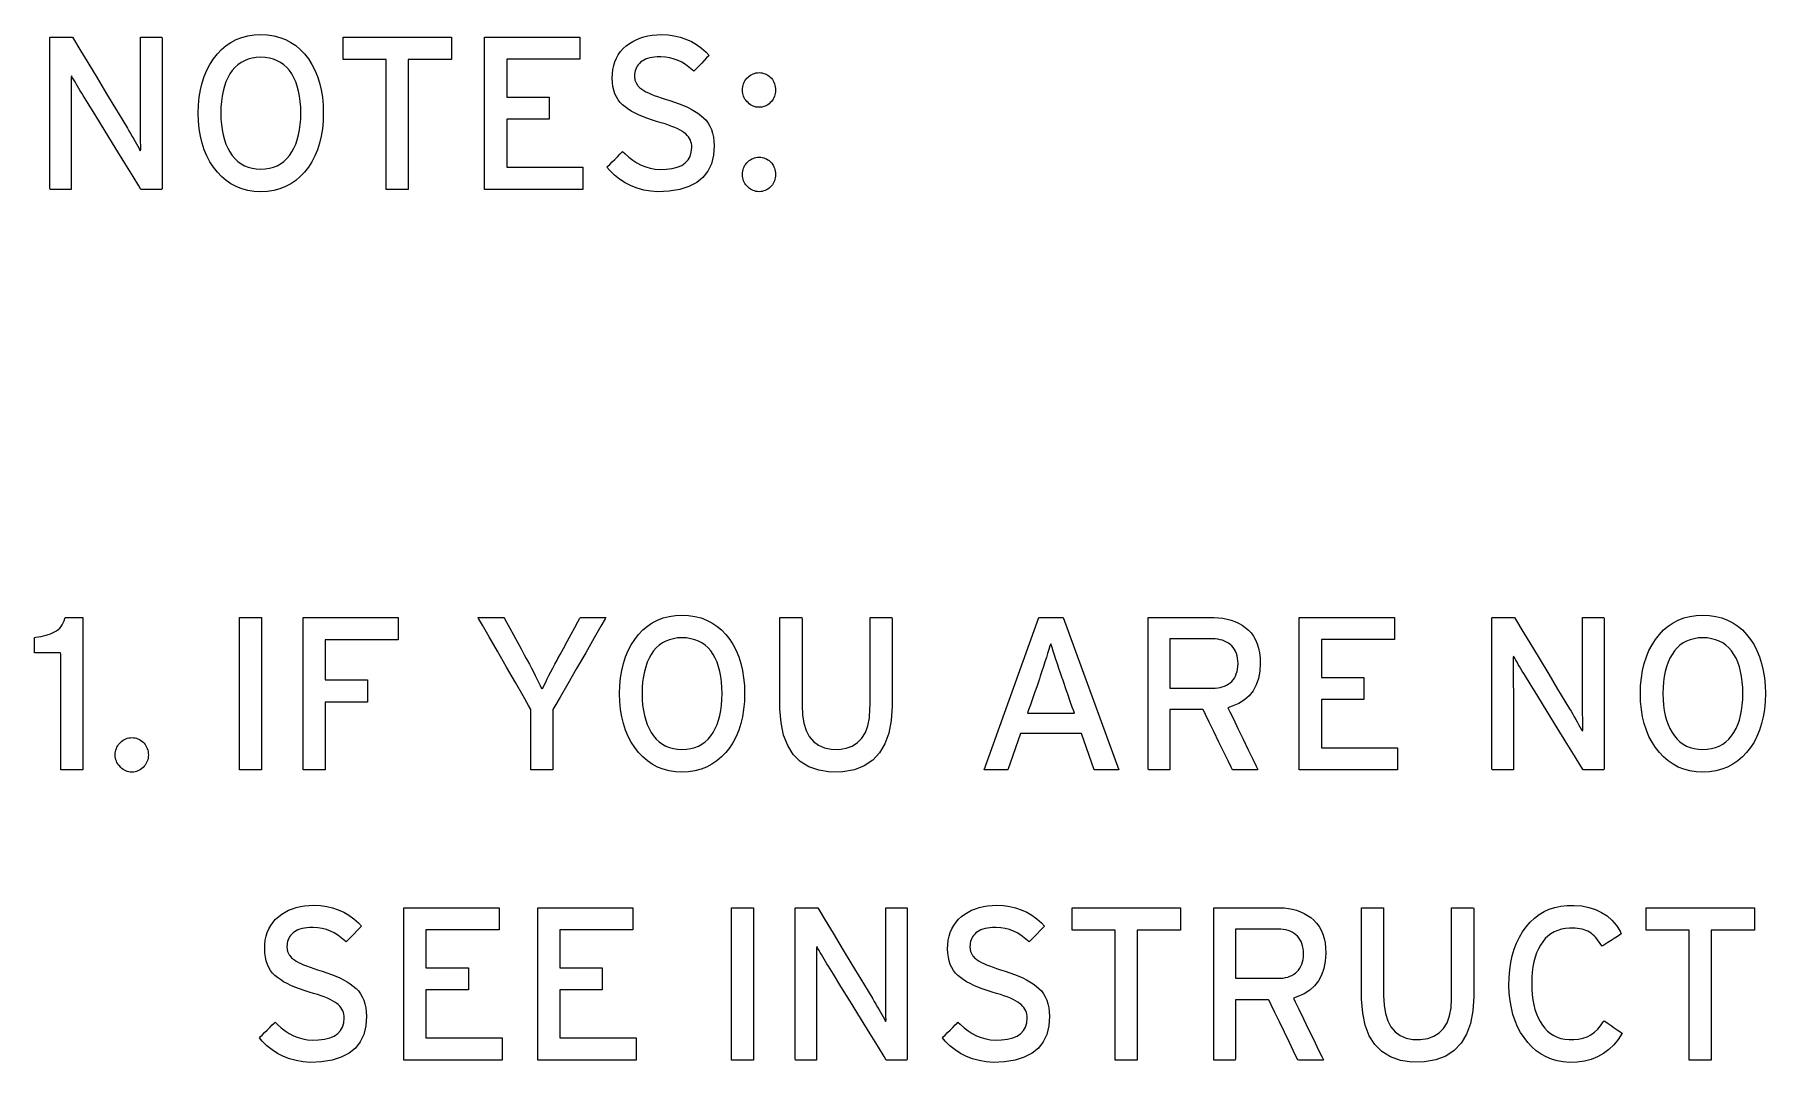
# Model space of a CAD drawing. Extents: x 1 to 47.7, y 0.2 to 33.5.
# Drawn here: x 1.007 to 3.987, y 24.699 to 26.469 of the extents above; entities that cross this region are included whole.
import ezdxf

# ---------------------------------------------------------------- set-up
doc = ezdxf.new("R2010")
doc.units = 0
doc.header["$MEASUREMENT"] = 0
doc.layers.add('6_0____DWG', color=7, linetype='CONTINUOUS')

msp = doc.modelspace()

# ---------------------------------------------------------------- linework, layer by layer
at = {"layer": '6_0____DWG'}
for points in [[(1.5041, 26.334), (1.5036, 26.3201), (1.5024, 26.3068), (1.5003, 26.2942), (1.4975, 26.2822), (1.494, 26.2709), (1.4896, 26.2603), (1.4845, 26.2504), (1.4786, 26.2412), (1.4719, 26.2325), (1.4645, 26.2248), (1.4565, 26.218), (1.4479, 26.2122), (1.4388, 26.2075), (1.429, 26.2037), (1.4187, 26.201), (1.4078, 26.1993), (1.3962, 26.1985), (1.3848, 26.1993), (1.374, 26.201), (1.3638, 26.2037), (1.3541, 26.2075), (1.3451, 26.2122), (1.3367, 26.218), (1.3288, 26.2248), (1.3216, 26.2325), (1.3149, 26.2412), (1.3088, 26.2504), (1.3036, 26.2603), (1.2991, 26.2709), (1.2955, 26.2822), (1.2926, 26.2942), (1.2905, 26.3068), (1.2893, 26.3201), (1.2888, 26.334), (1.2893, 26.348), (1.2905, 26.3613), (1.2926, 26.374), (1.2955, 26.386), (1.2991, 26.3973), (1.3036, 26.408), (1.3088, 26.418), (1.3149, 26.4274), (1.3216, 26.436), (1.3288, 26.4437), (1.3367, 26.4503), (1.3451, 26.456), (1.3541, 26.4607), (1.3638, 26.4643), (1.374, 26.467), (1.3848, 26.4687), (1.3962, 26.4693), (1.4078, 26.4687), (1.4187, 26.467), (1.429, 26.4643), (1.4388, 26.4607), (1.4479, 26.456), (1.4565, 26.4503), (1.4645, 26.4437), (1.4719, 26.436), (1.4786, 26.4274), (1.4845, 26.418), (1.4896, 26.408), (1.494, 26.3973), (1.4975, 26.386), (1.5003, 26.374), (1.5024, 26.3613), (1.5036, 26.348)], [(2.177, 26.2781), (2.1759, 26.2615), (2.1724, 26.2469), (2.1664, 26.2342), (2.1579, 26.2234), (2.147, 26.2146), (2.1336, 26.2077), (2.1178, 26.2027), (2.0995, 26.1996), (2.0804, 26.1986), (2.0679, 26.1996), (2.056, 26.2016), (2.0447, 26.2047), (2.034, 26.2088), (2.0239, 26.2139), (2.0144, 26.22), (2.0055, 26.2272), (1.9972, 26.2353), (1.9925, 26.2411), (1.9942, 26.2427), (1.9973, 26.2458), (2.0014, 26.2499), (2.0059, 26.2544), (2.0105, 26.259), (2.0146, 26.2631), (2.0178, 26.2662), (2.0195, 26.268), (2.0234, 26.2643), (2.03, 26.2581), (2.0369, 26.2528), (2.0441, 26.2482), (2.0515, 26.2444), (2.0592, 26.2414), (2.0672, 26.2391), (2.0754, 26.2377), (2.0838, 26.237), (2.0946, 26.2373), (2.1048, 26.2385), (2.1137, 26.2407), (2.1213, 26.244), (2.1274, 26.2482), (2.1323, 26.2534), (2.1357, 26.2595), (2.1378, 26.2667), (2.1386, 26.2749), (2.1384, 26.2785), (2.138, 26.2817), (2.1372, 26.2847), (2.1361, 26.2877), (2.1346, 26.2905), (2.1329, 26.2931), (2.1308, 26.2957), (2.1284, 26.2981), (2.1257, 26.3003), (2.1224, 26.3026), (2.1186, 26.3048), (2.1144, 26.307), (2.1096, 26.3091), (2.1044, 26.3113), (2.0987, 26.3134), (2.0925, 26.3155), (2.0858, 26.3175), (2.0781, 26.3197), (2.0695, 26.3224), (2.0614, 26.3252), (2.0538, 26.3281), (2.0467, 26.3312), (2.0402, 26.3344), (2.0341, 26.3377), (2.0286, 26.3412), (2.0237, 26.3448), (2.0192, 26.3485), (2.0152, 26.3526), (2.0117, 26.3571), (2.0088, 26.3621), (2.0063, 26.3675), (2.0044, 26.3735), (2.0029, 26.3799), (2.002, 26.3867), (2.0016, 26.394), (2.0018, 26.4017), (2.0026, 26.4091), (2.0041, 26.416), (2.0062, 26.4226), (2.0088, 26.4288), (2.0121, 26.4347), (2.0161, 26.4401), (2.0206, 26.4452), (2.0257, 26.4499), (2.0312, 26.4539), (2.0369, 26.4575), (2.043, 26.4606), (2.0494, 26.4633), (2.0561, 26.4654), (2.0631, 26.4671), (2.0705, 26.4683), (2.0782, 26.4691), (2.0866, 26.4693), (2.0977, 26.4687), (2.1085, 26.4672), (2.1187, 26.4648), (2.1285, 26.4615), (2.1379, 26.4573), (2.1468, 26.4521), (2.1552, 26.4461), (2.1632, 26.4392), (2.1686, 26.4336), (2.1671, 26.4321), (2.1642, 26.4291), (2.1602, 26.425), (2.1557, 26.4203), (2.1512, 26.4156), (2.1471, 26.4113), (2.1438, 26.408), (2.142, 26.4061), (2.1392, 26.4084), (2.1336, 26.4135), (2.1278, 26.4179), (2.1215, 26.4217), (2.115, 26.4248), (2.108, 26.4273), (2.1008, 26.4292), (2.0931, 26.4303), (2.0852, 26.4309), (2.0791, 26.4308), (2.0745, 26.4305), (2.0701, 26.4299), (2.0661, 26.4291), (2.0623, 26.4281), (2.0589, 26.4269), (2.0558, 26.4254), (2.053, 26.4237), (2.0505, 26.4218), (2.0483, 26.4197), (2.0463, 26.4174), (2.0446, 26.415), (2.0432, 26.4125), (2.0421, 26.4098), (2.0412, 26.4071), (2.0405, 26.4042), (2.0401, 26.4012), (2.04, 26.3982), (2.0401, 26.3967), (2.0402, 26.3952), (2.0403, 26.3938), (2.0405, 26.3924), (2.0408, 26.3911), (2.0412, 26.3898), (2.0416, 26.3886), (2.0421, 26.3874), (2.0426, 26.3862), (2.0433, 26.385), (2.044, 26.3837), (2.0449, 26.3825), (2.0458, 26.3813), (2.0469, 26.3802), (2.0481, 26.379), (2.0493, 26.3778), (2.0507, 26.3767), (2.0528, 26.3752), (2.056, 26.3731), (2.0597, 26.371), (2.064, 26.3689), (2.0687, 26.3668), (2.074, 26.3647), (2.0797, 26.3625), (2.086, 26.3604), (2.0928, 26.3582), (2.1008, 26.3558), (2.109, 26.3531), (2.1168, 26.3503), (2.1241, 26.3473), (2.131, 26.3442), (2.1374, 26.3409), (2.1435, 26.3375), (2.1491, 26.3339), (2.1542, 26.3302), (2.1589, 26.3262), (2.1631, 26.3218), (2.1667, 26.3169), (2.1698, 26.3116), (2.1723, 26.3058), (2.1743, 26.2995), (2.1757, 26.2928), (2.1766, 26.2857)], [(1.1901, 26.2027), (1.1864, 26.2087), (1.1765, 26.2248), (1.1623, 26.2478), (1.1456, 26.2749), (1.1283, 26.3031), (1.1121, 26.3294), (1.099, 26.3507), (1.0907, 26.3642), (1.088, 26.3685), (1.0856, 26.3726), (1.0832, 26.3766), (1.0809, 26.3805), (1.0786, 26.3843), (1.0765, 26.3879), (1.0744, 26.3915), (1.0724, 26.3949), (1.0705, 26.3982), (1.0697, 26.396), (1.0698, 26.3897), (1.0698, 26.3832), (1.0698, 26.3765), (1.0698, 26.3696), (1.0699, 26.3625), (1.07, 26.3551), (1.07, 26.3476), (1.0701, 26.3399), (1.0701, 26.3351), (1.0701, 26.3229), (1.0701, 26.3045), (1.0701, 26.2824), (1.0701, 26.2591), (1.0701, 26.237), (1.0701, 26.2186), (1.0701, 26.2064), (1.0701, 26.2027), (1.0684, 26.2027), (1.0645, 26.2027), (1.0592, 26.2027), (1.053, 26.2027), (1.0467, 26.2027), (1.0409, 26.2027), (1.0363, 26.2027), (1.0336, 26.2027), (1.0332, 26.2046), (1.0332, 26.2216), (1.0332, 26.2525), (1.0332, 26.2926), (1.0332, 26.3372), (1.0332, 26.3814), (1.0332, 26.4204), (1.0332, 26.4497), (1.0332, 26.4643), (1.0339, 26.4651), (1.0371, 26.4651), (1.0421, 26.4651), (1.0483, 26.4651), (1.055, 26.4651), (1.0614, 26.4651), (1.0668, 26.4651), (1.0706, 26.4651), (1.072, 26.4651), (1.0755, 26.4593), (1.0849, 26.4437), (1.0985, 26.4213), (1.1144, 26.3949), (1.1309, 26.3675), (1.1463, 26.3419), (1.1589, 26.3211), (1.1668, 26.308), (1.1694, 26.3036), (1.1723, 26.2987), (1.175, 26.294), (1.1776, 26.2894), (1.1801, 26.2851), (1.1825, 26.2809), (1.1847, 26.2769), (1.1869, 26.273), (1.1889, 26.2693), (1.1897, 26.2714), (1.1896, 26.2779), (1.1895, 26.2846), (1.1895, 26.2915), (1.1894, 26.2985), (1.1894, 26.3058), (1.1894, 26.3132), (1.1894, 26.3208), (1.1894, 26.3286), (1.1894, 26.3334), (1.1894, 26.3455), (1.1894, 26.3638), (1.1894, 26.3858), (1.1894, 26.409), (1.1894, 26.431), (1.1894, 26.4493), (1.1894, 26.4615), (1.1894, 26.4651), (1.1911, 26.4651), (1.195, 26.4651), (1.2003, 26.4651), (1.2065, 26.4651), (1.2128, 26.4651), (1.2185, 26.4651), (1.2231, 26.4651), (1.2258, 26.4651), (1.2263, 26.4633), (1.2263, 26.4463), (1.2263, 26.4154), (1.2263, 26.3752), (1.2263, 26.3307), (1.2263, 26.2865), (1.2263, 26.2474), (1.2263, 26.2182), (1.2263, 26.2036), (1.2256, 26.2027), (1.2226, 26.2027), (1.2179, 26.2027), (1.2122, 26.2027), (1.206, 26.2027), (1.2, 26.2027), (1.1949, 26.2027), (1.1914, 26.2027)], [(1.4653, 26.334), (1.4651, 26.3443), (1.4643, 26.3541), (1.4631, 26.3634), (1.4614, 26.3721), (1.4593, 26.3803), (1.4566, 26.3879), (1.4535, 26.395), (1.4499, 26.4016), (1.4458, 26.4075), (1.4412, 26.4128), (1.4361, 26.4173), (1.4306, 26.4212), (1.4247, 26.4243), (1.4182, 26.4268), (1.4114, 26.4286), (1.404, 26.4298), (1.3962, 26.4302), (1.3886, 26.4298), (1.3814, 26.4286), (1.3747, 26.4268), (1.3683, 26.4243), (1.3625, 26.4212), (1.357, 26.4173), (1.352, 26.4128), (1.3474, 26.4075), (1.3433, 26.4016), (1.3396, 26.395), (1.3364, 26.3879), (1.3337, 26.3803), (1.3315, 26.3721), (1.3298, 26.3634), (1.3285, 26.3541), (1.3278, 26.3443), (1.3276, 26.334), (1.3278, 26.3238), (1.3285, 26.3142), (1.3298, 26.305), (1.3315, 26.2964), (1.3337, 26.2883), (1.3364, 26.2808), (1.3396, 26.2737), (1.3433, 26.2672), (1.3474, 26.2611), (1.352, 26.2556), (1.357, 26.2509), (1.3625, 26.2468), (1.3683, 26.2435), (1.3747, 26.241), (1.3814, 26.2392), (1.3886, 26.2381), (1.3962, 26.2377), (1.404, 26.2381), (1.4114, 26.2392), (1.4182, 26.241), (1.4247, 26.2435), (1.4306, 26.2468), (1.4361, 26.2509), (1.4412, 26.2556), (1.4458, 26.2611), (1.4499, 26.2672), (1.4535, 26.2737), (1.4566, 26.2808), (1.4593, 26.2883), (1.4614, 26.2964), (1.4631, 26.305), (1.4643, 26.3142), (1.4651, 26.3238)], [(2.283, 26.3738), (2.2828, 26.3709), (2.2824, 26.3681), (2.2818, 26.3655), (2.281, 26.363), (2.28, 26.3606), (2.2787, 26.3583), (2.2773, 26.3561), (2.2756, 26.3541), (2.2738, 26.3521), (2.2718, 26.3502), (2.2697, 26.3486), (2.2674, 26.3472), (2.2651, 26.3461), (2.2626, 26.3452), (2.26, 26.3446), (2.2573, 26.3442), (2.2545, 26.3441), (2.2517, 26.3442), (2.249, 26.3446), (2.2465, 26.3452), (2.2441, 26.3461), (2.2418, 26.3472), (2.2396, 26.3486), (2.2375, 26.3502), (2.2355, 26.3521), (2.2336, 26.3541), (2.2318, 26.3561), (2.2302, 26.3583), (2.2289, 26.3606), (2.2278, 26.363), (2.227, 26.3655), (2.2264, 26.3681), (2.226, 26.3709), (2.2259, 26.3738), (2.226, 26.3767), (2.2264, 26.3795), (2.227, 26.3822), (2.2278, 26.3848), (2.2289, 26.3873), (2.2302, 26.3897), (2.2318, 26.392), (2.2336, 26.3941), (2.2355, 26.3961), (2.2375, 26.3979), (2.2396, 26.3994), (2.2418, 26.4006), (2.2441, 26.4017), (2.2465, 26.4026), (2.249, 26.4032), (2.2517, 26.4036), (2.2545, 26.4038), (2.2573, 26.4036), (2.26, 26.4032), (2.2626, 26.4026), (2.2651, 26.4017), (2.2674, 26.4006), (2.2697, 26.3994), (2.2718, 26.3979), (2.2738, 26.3961), (2.2756, 26.3941), (2.2773, 26.392), (2.2787, 26.3897), (2.28, 26.3873), (2.281, 26.3848), (2.2818, 26.3822), (2.2824, 26.3795), (2.2828, 26.3767)], [(2.283, 26.2282), (2.2828, 26.2254), (2.2824, 26.2226), (2.2818, 26.22), (2.281, 26.2175), (2.28, 26.2152), (2.2787, 26.2129), (2.2773, 26.2107), (2.2756, 26.2087), (2.2738, 26.2067), (2.2718, 26.2049), (2.2697, 26.2033), (2.2674, 26.202), (2.2651, 26.2008), (2.2626, 26.1999), (2.26, 26.1992), (2.2573, 26.1988), (2.2545, 26.1985), (2.2517, 26.1988), (2.249, 26.1992), (2.2465, 26.1999), (2.2441, 26.2008), (2.2418, 26.202), (2.2396, 26.2033), (2.2375, 26.2049), (2.2355, 26.2067), (2.2336, 26.2087), (2.2318, 26.2107), (2.2302, 26.2129), (2.2289, 26.2152), (2.2278, 26.2175), (2.227, 26.22), (2.2264, 26.2226), (2.226, 26.2254), (2.2259, 26.2282), (2.226, 26.2311), (2.2264, 26.234), (2.227, 26.2367), (2.2278, 26.2393), (2.2289, 26.2418), (2.2302, 26.2442), (2.2318, 26.2464), (2.2336, 26.2486), (2.2355, 26.2505), (2.2375, 26.2523), (2.2396, 26.2538), (2.2418, 26.2551), (2.2441, 26.2561), (2.2465, 26.257), (2.249, 26.2576), (2.2517, 26.258), (2.2545, 26.2582), (2.2573, 26.258), (2.26, 26.2576), (2.2626, 26.257), (2.2651, 26.2561), (2.2674, 26.2551), (2.2697, 26.2538), (2.2718, 26.2523), (2.2738, 26.2505), (2.2756, 26.2486), (2.2773, 26.2464), (2.2787, 26.2442), (2.28, 26.2418), (2.281, 26.2393), (2.2818, 26.2367), (2.2824, 26.234), (2.2828, 26.2311)], [(1.052, 25.2027), (1.052, 25.2104), (1.052, 25.2309), (1.052, 25.2603), (1.052, 25.2945), (1.052, 25.3297), (1.052, 25.362), (1.052, 25.3874), (1.052, 25.402), (1.0516, 25.404), (1.0483, 25.404), (1.0426, 25.404), (1.0354, 25.404), (1.0275, 25.404), (1.0198, 25.404), (1.0133, 25.404), (1.0087, 25.404), (1.0069, 25.404), (1.0069, 25.405), (1.0069, 25.4078), (1.0069, 25.4117), (1.0069, 25.4163), (1.0069, 25.4211), (1.0069, 25.4254), (1.0069, 25.4288), (1.0069, 25.4308), (1.0093, 25.4313), (1.0138, 25.4318), (1.0182, 25.4325), (1.0225, 25.4334), (1.0266, 25.4344), (1.0305, 25.4357), (1.0343, 25.4371), (1.0379, 25.4387), (1.0414, 25.4404), (1.0445, 25.4423), (1.0475, 25.4445), (1.0501, 25.4469), (1.0524, 25.4496), (1.0544, 25.4526), (1.0562, 25.4559), (1.0576, 25.4594), (1.0588, 25.4631), (1.0596, 25.4651), (1.0618, 25.4651), (1.0657, 25.4651), (1.0706, 25.4651), (1.076, 25.4651), (1.0813, 25.4651), (1.0858, 25.4651), (1.0889, 25.4651), (1.0901, 25.4651), (1.0901, 25.4551), (1.0901, 25.4284), (1.0901, 25.3902), (1.0901, 25.3455), (1.0901, 25.2996), (1.0901, 25.2575), (1.0901, 25.2244), (1.0901, 25.2054), (1.0897, 25.2027), (1.0869, 25.2027), (1.0821, 25.2027), (1.076, 25.2027), (1.0694, 25.2027), (1.0629, 25.2027), (1.0574, 25.2027), (1.0535, 25.2027)], [(1.8996, 25.3065), (1.8996, 25.3026), (1.8996, 25.2923), (1.8996, 25.2776), (1.8996, 25.2603), (1.8996, 25.2424), (1.8996, 25.2258), (1.8996, 25.2125), (1.8996, 25.2044), (1.8994, 25.2027), (1.897, 25.2027), (1.8926, 25.2027), (1.8868, 25.2027), (1.8803, 25.2027), (1.8738, 25.2027), (1.868, 25.2027), (1.8638, 25.2027), (1.8616, 25.2027), (1.8615, 25.2048), (1.8615, 25.2135), (1.8615, 25.2273), (1.8615, 25.2441), (1.8615, 25.262), (1.8615, 25.2792), (1.8615, 25.2936), (1.8615, 25.3034), (1.8615, 25.3066), (1.8575, 25.3135), (1.8481, 25.3299), (1.8349, 25.353), (1.8196, 25.3796), (1.8039, 25.4069), (1.7895, 25.4319), (1.7781, 25.4517), (1.7715, 25.4633), (1.7708, 25.4651), (1.7738, 25.4651), (1.7792, 25.4651), (1.7861, 25.4651), (1.7938, 25.4651), (1.8014, 25.4651), (1.808, 25.4651), (1.8128, 25.4651), (1.815, 25.4651), (1.8161, 25.4633), (1.8196, 25.4569), (1.825, 25.447), (1.8314, 25.4352), (1.8383, 25.4227), (1.8447, 25.4109), (1.8501, 25.401), (1.8536, 25.3946), (1.8553, 25.3915), (1.859, 25.3845), (1.8624, 25.3778), (1.8658, 25.3714), (1.8689, 25.3652), (1.8719, 25.3592), (1.8747, 25.3536), (1.8773, 25.3481), (1.8798, 25.343), (1.8821, 25.3434), (1.8844, 25.3484), (1.887, 25.3537), (1.8898, 25.3594), (1.8927, 25.3653), (1.8959, 25.3715), (1.8993, 25.3779), (1.9028, 25.3847), (1.9066, 25.3917), (1.9081, 25.3946), (1.9119, 25.4015), (1.9174, 25.4116), (1.924, 25.4236), (1.9309, 25.4362), (1.9374, 25.448), (1.9426, 25.4576), (1.946, 25.4637), (1.9469, 25.4651), (1.9494, 25.4651), (1.9543, 25.4651), (1.9609, 25.4651), (1.9684, 25.4651), (1.9759, 25.4651), (1.9827, 25.4651), (1.9878, 25.4651), (1.9905, 25.4651), (1.9893, 25.4627), (1.9822, 25.4502), (1.9704, 25.4298), (1.9559, 25.4044), (1.9401, 25.377), (1.9249, 25.3506), (1.912, 25.328), (1.903, 25.3123)], [(2.2295, 25.334), (2.2291, 25.3201), (2.2278, 25.3068), (2.2258, 25.2942), (2.223, 25.2822), (2.2194, 25.2709), (2.2151, 25.2603), (2.2099, 25.2504), (2.204, 25.2412), (2.1973, 25.2325), (2.1899, 25.2248), (2.182, 25.218), (2.1734, 25.2122), (2.1642, 25.2075), (2.1545, 25.2037), (2.1441, 25.201), (2.1332, 25.1993), (2.1217, 25.1985), (2.1103, 25.1993), (2.0995, 25.201), (2.0892, 25.2037), (2.0796, 25.2075), (2.0706, 25.2122), (2.0621, 25.218), (2.0543, 25.2248), (2.0471, 25.2325), (2.0404, 25.2412), (2.0343, 25.2504), (2.0291, 25.2603), (2.0246, 25.2709), (2.0209, 25.2822), (2.0181, 25.2942), (2.016, 25.3068), (2.0147, 25.3201), (2.0142, 25.334), (2.0147, 25.348), (2.016, 25.3613), (2.0181, 25.374), (2.0209, 25.386), (2.0246, 25.3973), (2.0291, 25.408), (2.0343, 25.418), (2.0404, 25.4274), (2.0471, 25.436), (2.0543, 25.4437), (2.0621, 25.4503), (2.0706, 25.456), (2.0796, 25.4607), (2.0892, 25.4643), (2.0995, 25.467), (2.1103, 25.4687), (2.1217, 25.4693), (2.1332, 25.4687), (2.1441, 25.467), (2.1545, 25.4643), (2.1642, 25.4607), (2.1734, 25.456), (2.182, 25.4503), (2.1899, 25.4437), (2.1973, 25.436), (2.204, 25.4274), (2.2099, 25.418), (2.2151, 25.408), (2.2194, 25.3973), (2.223, 25.386), (2.2258, 25.374), (2.2278, 25.3613), (2.2291, 25.348)], [(2.4835, 25.3121), (2.482, 25.2875), (2.4779, 25.2659), (2.4712, 25.2473), (2.4619, 25.2317), (2.4501, 25.2191), (2.4356, 25.2095), (2.4186, 25.2029), (2.3989, 25.1993), (2.3772, 25.1989), (2.3574, 25.202), (2.3401, 25.2081), (2.3254, 25.2172), (2.3133, 25.2293), (2.3038, 25.2444), (2.2967, 25.2625), (2.2923, 25.2837), (2.2904, 25.3078), (2.2904, 25.3167), (2.2904, 25.3302), (2.2904, 25.3509), (2.2904, 25.3758), (2.2904, 25.4023), (2.2904, 25.4272), (2.2904, 25.4479), (2.2904, 25.4614), (2.2904, 25.4651), (2.2924, 25.4651), (2.2966, 25.4651), (2.3022, 25.4651), (2.3087, 25.4651), (2.3153, 25.4651), (2.3212, 25.4651), (2.3257, 25.4651), (2.3282, 25.4651), (2.3284, 25.463), (2.3284, 25.4514), (2.3284, 25.432), (2.3284, 25.4078), (2.3284, 25.3816), (2.3284, 25.3563), (2.3284, 25.3347), (2.3284, 25.3196), (2.3284, 25.3139), (2.3292, 25.2974), (2.3316, 25.2828), (2.3355, 25.2703), (2.341, 25.2598), (2.3481, 25.2513), (2.3567, 25.2449), (2.3669, 25.2405), (2.3787, 25.2381), (2.392, 25.2379), (2.4043, 25.2398), (2.415, 25.2437), (2.4241, 25.2495), (2.4316, 25.2573), (2.4375, 25.267), (2.4417, 25.2787), (2.4444, 25.2924), (2.4454, 25.308), (2.4455, 25.3151), (2.4455, 25.3288), (2.4455, 25.3497), (2.4455, 25.3749), (2.4455, 25.4016), (2.4455, 25.4269), (2.4455, 25.4477), (2.4455, 25.4614), (2.4455, 25.4651), (2.4475, 25.4651), (2.4517, 25.4651), (2.4573, 25.4651), (2.4638, 25.4651), (2.4704, 25.4651), (2.4763, 25.4651), (2.4808, 25.4651), (2.4833, 25.4651), (2.4835, 25.463), (2.4835, 25.4512), (2.4835, 25.4316), (2.4835, 25.4071), (2.4835, 25.3806), (2.4835, 25.355), (2.4835, 25.3331), (2.4835, 25.3178)], [(3.1176, 25.3867), (3.1166, 25.3728), (3.1142, 25.3602), (3.1104, 25.3489), (3.1051, 25.3389), (3.0983, 25.3303), (3.0901, 25.323), (3.0805, 25.317), (3.0694, 25.3123), (3.0619, 25.3094), (3.0651, 25.3028), (3.0712, 25.2903), (3.0791, 25.2739), (3.088, 25.2555), (3.0968, 25.2373), (3.1046, 25.2211), (3.1105, 25.209), (3.1134, 25.2031), (3.1126, 25.2027), (3.109, 25.2027), (3.1031, 25.2027), (3.096, 25.2027), (3.0884, 25.2027), (3.0812, 25.2027), (3.0751, 25.2027), (3.0709, 25.2027), (3.0695, 25.2028), (3.0674, 25.2073), (3.0621, 25.2181), (3.0548, 25.2331), (3.0464, 25.2506), (3.0377, 25.2685), (3.0298, 25.2848), (3.0235, 25.2978), (3.0198, 25.3054), (3.0188, 25.3066), (3.0149, 25.3066), (3.0079, 25.3066), (2.999, 25.3066), (2.9891, 25.3066), (2.9794, 25.3066), (2.9709, 25.3066), (2.9647, 25.3066), (2.9618, 25.3066), (2.9618, 25.304), (2.9618, 25.2947), (2.9618, 25.2806), (2.9618, 25.2636), (2.9618, 25.2457), (2.9618, 25.2287), (2.9618, 25.2146), (2.9618, 25.2054), (2.9617, 25.2027), (2.9599, 25.2027), (2.9558, 25.2027), (2.9503, 25.2027), (2.944, 25.2027), (2.9376, 25.2027), (2.9318, 25.2027), (2.9273, 25.2027), (2.9248, 25.2027), (2.9245, 25.2058), (2.9245, 25.2249), (2.9245, 25.2577), (2.9245, 25.2991), (2.9245, 25.3443), (2.9245, 25.3884), (2.9245, 25.4264), (2.9245, 25.4536), (2.9245, 25.465), (2.9279, 25.4651), (2.9384, 25.4651), (2.9539, 25.4651), (2.9723, 25.4651), (2.9916, 25.4651), (3.0096, 25.4651), (3.0243, 25.4651), (3.0337, 25.4651), (3.0381, 25.4651), (3.0458, 25.4647), (3.0533, 25.4638), (3.0605, 25.4625), (3.0673, 25.4606), (3.0739, 25.4582), (3.0801, 25.4553), (3.0861, 25.4519), (3.0917, 25.448), (3.097, 25.4435), (3.1018, 25.4384), (3.1059, 25.4328), (3.1094, 25.4265), (3.1123, 25.4197), (3.1145, 25.4123), (3.1162, 25.4044), (3.1172, 25.3958)], [(3.6733, 25.2027), (3.6696, 25.2087), (3.6598, 25.2248), (3.6456, 25.2478), (3.6289, 25.2749), (3.6115, 25.3031), (3.5954, 25.3294), (3.5822, 25.3507), (3.574, 25.3642), (3.5713, 25.3685), (3.5688, 25.3726), (3.5665, 25.3766), (3.5641, 25.3805), (3.5619, 25.3843), (3.5598, 25.3879), (3.5577, 25.3915), (3.5557, 25.3949), (3.5538, 25.3982), (3.553, 25.396), (3.553, 25.3897), (3.5531, 25.3832), (3.5531, 25.3765), (3.5531, 25.3696), (3.5532, 25.3625), (3.5532, 25.3551), (3.5533, 25.3476), (3.5534, 25.3399), (3.5534, 25.3351), (3.5534, 25.3229), (3.5534, 25.3045), (3.5534, 25.2824), (3.5534, 25.2591), (3.5534, 25.237), (3.5534, 25.2186), (3.5534, 25.2064), (3.5534, 25.2027), (3.5516, 25.2027), (3.5478, 25.2027), (3.5424, 25.2027), (3.5363, 25.2027), (3.53, 25.2027), (3.5242, 25.2027), (3.5196, 25.2027), (3.5169, 25.2027), (3.5164, 25.2046), (3.5164, 25.2216), (3.5164, 25.2525), (3.5164, 25.2926), (3.5164, 25.3372), (3.5164, 25.3814), (3.5164, 25.4204), (3.5164, 25.4497), (3.5164, 25.4643), (3.5172, 25.4651), (3.5204, 25.4651), (3.5254, 25.4651), (3.5316, 25.4651), (3.5382, 25.4651), (3.5446, 25.4651), (3.5501, 25.4651), (3.5538, 25.4651), (3.5553, 25.4651), (3.5588, 25.4593), (3.5682, 25.4437), (3.5817, 25.4213), (3.5976, 25.3949), (3.6142, 25.3675), (3.6296, 25.3419), (3.6421, 25.3211), (3.65, 25.308), (3.6527, 25.3036), (3.6556, 25.2987), (3.6583, 25.294), (3.6609, 25.2894), (3.6634, 25.2851), (3.6657, 25.2809), (3.668, 25.2769), (3.6701, 25.273), (3.6722, 25.2693), (3.6729, 25.2714), (3.6729, 25.2779), (3.6728, 25.2846), (3.6728, 25.2915), (3.6727, 25.2985), (3.6727, 25.3058), (3.6726, 25.3132), (3.6726, 25.3208), (3.6726, 25.3286), (3.6726, 25.3334), (3.6726, 25.3455), (3.6726, 25.3638), (3.6726, 25.3858), (3.6726, 25.409), (3.6726, 25.431), (3.6726, 25.4493), (3.6726, 25.4615), (3.6727, 25.4651), (3.6744, 25.4651), (3.6782, 25.4651), (3.6836, 25.4651), (3.6897, 25.4651), (3.696, 25.4651), (3.7018, 25.4651), (3.7064, 25.4651), (3.7091, 25.4651), (3.7096, 25.4633), (3.7096, 25.4463), (3.7096, 25.4154), (3.7096, 25.3752), (3.7096, 25.3307), (3.7096, 25.2865), (3.7096, 25.2474), (3.7096, 25.2182), (3.7096, 25.2036), (3.7089, 25.2027), (3.7059, 25.2027), (3.7012, 25.2027), (3.6954, 25.2027), (3.6892, 25.2027), (3.6833, 25.2027), (3.6782, 25.2027), (3.6747, 25.2027)], [(3.9873, 25.334), (3.9869, 25.3201), (3.9856, 25.3068), (3.9836, 25.2942), (3.9808, 25.2822), (3.9772, 25.2709), (3.9729, 25.2603), (3.9678, 25.2504), (3.9619, 25.2412), (3.9551, 25.2325), (3.9478, 25.2248), (3.9398, 25.218), (3.9312, 25.2122), (3.922, 25.2075), (3.9123, 25.2037), (3.902, 25.201), (3.891, 25.1993), (3.8795, 25.1985), (3.8681, 25.1993), (3.8573, 25.201), (3.847, 25.2037), (3.8374, 25.2075), (3.8284, 25.2122), (3.8199, 25.218), (3.8121, 25.2248), (3.8049, 25.2325), (3.7982, 25.2412), (3.7921, 25.2504), (3.7869, 25.2603), (3.7824, 25.2709), (3.7787, 25.2822), (3.7759, 25.2942), (3.7738, 25.3068), (3.7725, 25.3201), (3.7721, 25.334), (3.7725, 25.348), (3.7738, 25.3613), (3.7759, 25.374), (3.7787, 25.386), (3.7824, 25.3973), (3.7869, 25.408), (3.7921, 25.418), (3.7982, 25.4274), (3.8049, 25.436), (3.8121, 25.4437), (3.8199, 25.4503), (3.8284, 25.456), (3.8374, 25.4607), (3.847, 25.4643), (3.8573, 25.467), (3.8681, 25.4687), (3.8795, 25.4693), (3.891, 25.4687), (3.902, 25.467), (3.9123, 25.4643), (3.922, 25.4607), (3.9312, 25.456), (3.9398, 25.4503), (3.9478, 25.4437), (3.9551, 25.436), (3.9619, 25.4274), (3.9678, 25.418), (3.9729, 25.408), (3.9772, 25.3973), (3.9808, 25.386), (3.9836, 25.374), (3.9856, 25.3613), (3.9869, 25.348)], [(2.1908, 25.334), (2.1905, 25.3443), (2.1898, 25.3541), (2.1886, 25.3634), (2.1869, 25.3721), (2.1847, 25.3803), (2.1821, 25.3879), (2.179, 25.395), (2.1753, 25.4016), (2.1712, 25.4075), (2.1666, 25.4128), (2.1616, 25.4173), (2.1561, 25.4212), (2.1501, 25.4243), (2.1437, 25.4268), (2.1368, 25.4286), (2.1295, 25.4298), (2.1217, 25.4302), (2.1141, 25.4298), (2.1069, 25.4286), (2.1001, 25.4268), (2.0938, 25.4243), (2.0879, 25.4212), (2.0825, 25.4173), (2.0775, 25.4128), (2.0729, 25.4075), (2.0687, 25.4016), (2.0651, 25.395), (2.0619, 25.3879), (2.0592, 25.3803), (2.057, 25.3721), (2.0552, 25.3634), (2.054, 25.3541), (2.0533, 25.3443), (2.053, 25.334), (2.0533, 25.3238), (2.054, 25.3142), (2.0552, 25.305), (2.057, 25.2964), (2.0592, 25.2883), (2.0619, 25.2808), (2.0651, 25.2737), (2.0687, 25.2672), (2.0729, 25.2611), (2.0775, 25.2556), (2.0825, 25.2509), (2.0879, 25.2468), (2.0938, 25.2435), (2.1001, 25.241), (2.1069, 25.2392), (2.1141, 25.2381), (2.1217, 25.2377), (2.1295, 25.2381), (2.1368, 25.2392), (2.1437, 25.241), (2.1501, 25.2435), (2.1561, 25.2468), (2.1616, 25.2509), (2.1666, 25.2556), (2.1712, 25.2611), (2.1753, 25.2672), (2.179, 25.2737), (2.1821, 25.2808), (2.1847, 25.2883), (2.1869, 25.2964), (2.1886, 25.305), (2.1898, 25.3142), (2.1905, 25.3238)], [(3.0792, 25.3856), (3.0789, 25.3904), (3.0784, 25.395), (3.0775, 25.3993), (3.0764, 25.4032), (3.0749, 25.4069), (3.0731, 25.4102), (3.071, 25.4133), (3.0686, 25.4161), (3.0659, 25.4186), (3.0629, 25.4209), (3.0596, 25.4228), (3.0562, 25.4245), (3.0525, 25.4259), (3.0485, 25.4269), (3.0443, 25.4276), (3.0399, 25.4281), (3.0358, 25.4282), (3.0322, 25.4282), (3.024, 25.4282), (3.0127, 25.4282), (2.9998, 25.4282), (2.9868, 25.4282), (2.9752, 25.4282), (2.9664, 25.4282), (2.962, 25.4282), (2.9618, 25.4264), (2.9618, 25.4191), (2.9618, 25.4075), (2.9618, 25.3933), (2.9618, 25.3784), (2.9618, 25.3642), (2.9618, 25.3526), (2.9618, 25.3453), (2.962, 25.3435), (2.9664, 25.3435), (2.9752, 25.3435), (2.9868, 25.3435), (2.9998, 25.3435), (3.0127, 25.3435), (3.024, 25.3435), (3.0322, 25.3435), (3.0358, 25.3435), (3.0398, 25.3436), (3.0442, 25.344), (3.0483, 25.3447), (3.0522, 25.3457), (3.0559, 25.347), (3.0593, 25.3486), (3.0625, 25.3505), (3.0655, 25.3526), (3.0683, 25.3551), (3.0708, 25.3578), (3.0729, 25.3608), (3.0748, 25.3642), (3.0763, 25.3678), (3.0775, 25.3718), (3.0784, 25.3761), (3.0789, 25.3807)], [(3.9486, 25.334), (3.9483, 25.3443), (3.9476, 25.3541), (3.9464, 25.3634), (3.9447, 25.3721), (3.9425, 25.3803), (3.9399, 25.3879), (3.9368, 25.395), (3.9332, 25.4016), (3.929, 25.4075), (3.9245, 25.4128), (3.9194, 25.4173), (3.9139, 25.4212), (3.9079, 25.4243), (3.9015, 25.4268), (3.8946, 25.4286), (3.8873, 25.4298), (3.8795, 25.4302), (3.8719, 25.4298), (3.8647, 25.4286), (3.8579, 25.4268), (3.8516, 25.4243), (3.8457, 25.4212), (3.8403, 25.4173), (3.8353, 25.4128), (3.8307, 25.4075), (3.8266, 25.4016), (3.8229, 25.395), (3.8197, 25.3879), (3.817, 25.3803), (3.8148, 25.3721), (3.813, 25.3634), (3.8118, 25.3541), (3.8111, 25.3443), (3.8108, 25.334), (3.8111, 25.3238), (3.8118, 25.3142), (3.813, 25.305), (3.8148, 25.2964), (3.817, 25.2883), (3.8197, 25.2808), (3.8229, 25.2737), (3.8266, 25.2672), (3.8307, 25.2611), (3.8353, 25.2556), (3.8403, 25.2509), (3.8457, 25.2468), (3.8516, 25.2435), (3.8579, 25.241), (3.8647, 25.2392), (3.8719, 25.2381), (3.8795, 25.2377), (3.8873, 25.2381), (3.8946, 25.2392), (3.9015, 25.241), (3.9079, 25.2435), (3.9139, 25.2468), (3.9194, 25.2509), (3.9245, 25.2556), (3.929, 25.2611), (3.9332, 25.2672), (3.9368, 25.2737), (3.9399, 25.2808), (3.9425, 25.2883), (3.9447, 25.2964), (3.9464, 25.305), (3.9476, 25.3142), (3.9483, 25.3238)], [(2.7765, 25.3606), (2.7736, 25.3692), (2.7708, 25.3775), (2.7681, 25.3854), (2.7657, 25.393), (2.7633, 25.4002), (2.7611, 25.4071), (2.759, 25.4136), (2.7571, 25.4198), (2.7553, 25.4162), (2.7535, 25.4099), (2.7514, 25.4031), (2.7492, 25.396), (2.7468, 25.3885), (2.7443, 25.3807), (2.7416, 25.3724), (2.7387, 25.3638), (2.7372, 25.3593), (2.7354, 25.3542), (2.7325, 25.3459), (2.729, 25.3356), (2.7252, 25.3247), (2.7216, 25.3144), (2.7187, 25.3061), (2.7169, 25.3011), (2.7172, 25.3001), (2.7229, 25.3001), (2.7334, 25.3001), (2.7468, 25.3001), (2.7615, 25.3001), (2.7757, 25.3001), (2.7876, 25.3001), (2.7954, 25.3001), (2.7975, 25.3002), (2.7963, 25.3036), (2.7938, 25.3109), (2.7904, 25.3206), (2.7866, 25.3315), (2.7829, 25.3422), (2.7796, 25.3515), (2.7774, 25.3581)], [(1.2029, 25.2282), (1.2027, 25.2254), (1.2023, 25.2226), (1.2017, 25.22), (1.2009, 25.2175), (1.1998, 25.2152), (1.1986, 25.2129), (1.1971, 25.2107), (1.1955, 25.2087), (1.1936, 25.2067), (1.1916, 25.2049), (1.1895, 25.2033), (1.1873, 25.202), (1.1849, 25.2008), (1.1825, 25.1999), (1.1799, 25.1992), (1.1772, 25.1988), (1.1743, 25.1985), (1.1716, 25.1988), (1.1689, 25.1992), (1.1664, 25.1999), (1.1639, 25.2008), (1.1616, 25.202), (1.1594, 25.2033), (1.1573, 25.2049), (1.1554, 25.2067), (1.1534, 25.2087), (1.1516, 25.2107), (1.1501, 25.2129), (1.1488, 25.2152), (1.1477, 25.2175), (1.1468, 25.22), (1.1462, 25.2226), (1.1459, 25.2254), (1.1458, 25.2282), (1.1459, 25.2311), (1.1462, 25.234), (1.1468, 25.2367), (1.1477, 25.2393), (1.1488, 25.2418), (1.1501, 25.2442), (1.1516, 25.2464), (1.1534, 25.2486), (1.1554, 25.2505), (1.1573, 25.2523), (1.1594, 25.2538), (1.1616, 25.2551), (1.1639, 25.2561), (1.1664, 25.257), (1.1689, 25.2576), (1.1716, 25.258), (1.1743, 25.2582), (1.1772, 25.258), (1.1799, 25.2576), (1.1825, 25.257), (1.1849, 25.2561), (1.1873, 25.2551), (1.1895, 25.2538), (1.1916, 25.2523), (1.1936, 25.2505), (1.1955, 25.2486), (1.1971, 25.2464), (1.1986, 25.2442), (1.1998, 25.2418), (1.2009, 25.2393), (1.2017, 25.2367), (1.2023, 25.234), (1.2027, 25.2311)], [(1.5784, 24.7781), (1.5773, 24.7615), (1.5738, 24.7469), (1.5678, 24.7342), (1.5594, 24.7234), (1.5484, 24.7146), (1.5351, 24.7077), (1.5192, 24.7027), (1.5009, 24.6996), (1.4818, 24.6986), (1.4693, 24.6996), (1.4574, 24.7016), (1.4461, 24.7047), (1.4354, 24.7088), (1.4253, 24.7139), (1.4158, 24.72), (1.4069, 24.7272), (1.3987, 24.7353), (1.394, 24.7411), (1.3956, 24.7427), (1.3987, 24.7458), (1.4028, 24.7499), (1.4074, 24.7544), (1.412, 24.759), (1.4161, 24.7631), (1.4192, 24.7662), (1.421, 24.768), (1.4248, 24.7643), (1.4315, 24.7581), (1.4384, 24.7528), (1.4455, 24.7482), (1.453, 24.7444), (1.4606, 24.7414), (1.4686, 24.7391), (1.4768, 24.7377), (1.4853, 24.737), (1.496, 24.7373), (1.5063, 24.7385), (1.5152, 24.7407), (1.5227, 24.744), (1.5289, 24.7482), (1.5337, 24.7534), (1.5372, 24.7595), (1.5393, 24.7667), (1.54, 24.7749), (1.5399, 24.7785), (1.5394, 24.7817), (1.5386, 24.7847), (1.5375, 24.7877), (1.5361, 24.7905), (1.5343, 24.7931), (1.5323, 24.7957), (1.5299, 24.7981), (1.5271, 24.8003), (1.5239, 24.8026), (1.5201, 24.8048), (1.5158, 24.807), (1.5111, 24.8091), (1.5058, 24.8113), (1.5001, 24.8134), (1.4939, 24.8155), (1.4872, 24.8175), (1.4795, 24.8197), (1.4709, 24.8224), (1.4628, 24.8252), (1.4552, 24.8281), (1.4481, 24.8312), (1.4416, 24.8344), (1.4356, 24.8377), (1.4301, 24.8412), (1.4251, 24.8448), (1.4206, 24.8485), (1.4166, 24.8526), (1.4131, 24.8571), (1.4102, 24.8621), (1.4077, 24.8675), (1.4058, 24.8735), (1.4044, 24.8799), (1.4035, 24.8867), (1.4031, 24.894), (1.4032, 24.9017), (1.4041, 24.9091), (1.4055, 24.916), (1.4076, 24.9226), (1.4103, 24.9288), (1.4136, 24.9347), (1.4175, 24.9401), (1.422, 24.9452), (1.4272, 24.9499), (1.4326, 24.9539), (1.4383, 24.9575), (1.4444, 24.9606), (1.4508, 24.9633), (1.4575, 24.9654), (1.4646, 24.9671), (1.4719, 24.9683), (1.4797, 24.9691), (1.488, 24.9693), (1.4992, 24.9687), (1.5099, 24.9672), (1.5201, 24.9648), (1.5299, 24.9615), (1.5393, 24.9573), (1.5482, 24.9521), (1.5567, 24.9461), (1.5647, 24.9392), (1.57, 24.9336), (1.5685, 24.9321), (1.5656, 24.9291), (1.5616, 24.925), (1.5572, 24.9203), (1.5526, 24.9156), (1.5485, 24.9113), (1.5453, 24.908), (1.5434, 24.9061), (1.5406, 24.9084), (1.5351, 24.9135), (1.5292, 24.9179), (1.523, 24.9217), (1.5164, 24.9248), (1.5095, 24.9273), (1.5022, 24.9292), (1.4946, 24.9303), (1.4866, 24.9309), (1.4806, 24.9308), (1.4759, 24.9305), (1.4715, 24.9299), (1.4675, 24.9291), (1.4637, 24.9281), (1.4603, 24.9269), (1.4572, 24.9254), (1.4544, 24.9237), (1.4519, 24.9218), (1.4497, 24.9197), (1.4477, 24.9174), (1.4461, 24.915), (1.4446, 24.9125), (1.4435, 24.9098), (1.4426, 24.9071), (1.4419, 24.9042), (1.4416, 24.9012), (1.4414, 24.8982), (1.4415, 24.8967), (1.4416, 24.8952), (1.4417, 24.8938), (1.442, 24.8924), (1.4423, 24.8911), (1.4426, 24.8898), (1.443, 24.8886), (1.4435, 24.8874), (1.4441, 24.8862), (1.4447, 24.885), (1.4455, 24.8837), (1.4463, 24.8825), (1.4473, 24.8813), (1.4483, 24.8802), (1.4495, 24.879), (1.4508, 24.8778), (1.4521, 24.8767), (1.4542, 24.8752), (1.4574, 24.8731), (1.4611, 24.871), (1.4654, 24.8689), (1.4701, 24.8668), (1.4754, 24.8647), (1.4812, 24.8625), (1.4875, 24.8604), (1.4943, 24.8582), (1.5023, 24.8558), (1.5104, 24.8531), (1.5182, 24.8503), (1.5255, 24.8473), (1.5324, 24.8442), (1.5389, 24.8409), (1.5449, 24.8375), (1.5505, 24.8339), (1.5557, 24.8302), (1.5604, 24.8262), (1.5645, 24.8218), (1.5681, 24.8169), (1.5712, 24.8116), (1.5737, 24.8058), (1.5757, 24.7995), (1.5772, 24.7928), (1.5781, 24.7857)], [(2.4734, 24.7027), (2.4697, 24.7087), (2.4599, 24.7248), (2.4457, 24.7478), (2.429, 24.7749), (2.4117, 24.8031), (2.3955, 24.8294), (2.3824, 24.8507), (2.3741, 24.8642), (2.3714, 24.8685), (2.3689, 24.8726), (2.3666, 24.8766), (2.3643, 24.8805), (2.362, 24.8843), (2.3599, 24.8879), (2.3578, 24.8915), (2.3558, 24.8949), (2.3539, 24.8982), (2.3531, 24.896), (2.3531, 24.8897), (2.3532, 24.8832), (2.3532, 24.8765), (2.3532, 24.8696), (2.3533, 24.8625), (2.3533, 24.8551), (2.3534, 24.8476), (2.3535, 24.8399), (2.3535, 24.8351), (2.3535, 24.8229), (2.3535, 24.8045), (2.3535, 24.7824), (2.3535, 24.7591), (2.3535, 24.737), (2.3535, 24.7186), (2.3535, 24.7064), (2.3535, 24.7027), (2.3518, 24.7027), (2.3479, 24.7027), (2.3425, 24.7027), (2.3364, 24.7027), (2.3301, 24.7027), (2.3243, 24.7027), (2.3197, 24.7027), (2.317, 24.7027), (2.3165, 24.7046), (2.3165, 24.7216), (2.3165, 24.7525), (2.3165, 24.7926), (2.3165, 24.8372), (2.3165, 24.8814), (2.3165, 24.9204), (2.3165, 24.9497), (2.3165, 24.9643), (2.3173, 24.9651), (2.3205, 24.9651), (2.3255, 24.9651), (2.3317, 24.9651), (2.3383, 24.9651), (2.3447, 24.9651), (2.3502, 24.9651), (2.354, 24.9651), (2.3554, 24.9651), (2.3589, 24.9593), (2.3683, 24.9437), (2.3818, 24.9213), (2.3978, 24.8949), (2.4143, 24.8675), (2.4297, 24.8419), (2.4422, 24.8211), (2.4502, 24.808), (2.4528, 24.8036), (2.4557, 24.7987), (2.4584, 24.794), (2.461, 24.7894), (2.4635, 24.7851), (2.4659, 24.7809), (2.4681, 24.7769), (2.4702, 24.773), (2.4723, 24.7693), (2.4731, 24.7714), (2.473, 24.7779), (2.4729, 24.7846), (2.4729, 24.7915), (2.4728, 24.7985), (2.4728, 24.8058), (2.4728, 24.8132), (2.4727, 24.8208), (2.4727, 24.8286), (2.4727, 24.8334), (2.4727, 24.8455), (2.4727, 24.8638), (2.4727, 24.8858), (2.4727, 24.909), (2.4727, 24.931), (2.4727, 24.9493), (2.4727, 24.9615), (2.4728, 24.9651), (2.4745, 24.9651), (2.4783, 24.9651), (2.4837, 24.9651), (2.4898, 24.9651), (2.4962, 24.9651), (2.5019, 24.9651), (2.5065, 24.9651), (2.5092, 24.9651), (2.5097, 24.9633), (2.5097, 24.9463), (2.5097, 24.9154), (2.5097, 24.8752), (2.5097, 24.8307), (2.5097, 24.7865), (2.5097, 24.7474), (2.5097, 24.7182), (2.5097, 24.7036), (2.509, 24.7027), (2.506, 24.7027), (2.5013, 24.7027), (2.4955, 24.7027), (2.4893, 24.7027), (2.4834, 24.7027), (2.4783, 24.7027), (2.4748, 24.7027)], [(2.7545, 24.7781), (2.7534, 24.7615), (2.7499, 24.7469), (2.7439, 24.7342), (2.7354, 24.7234), (2.7245, 24.7146), (2.7111, 24.7077), (2.6953, 24.7027), (2.677, 24.6996), (2.6579, 24.6986), (2.6454, 24.6996), (2.6335, 24.7016), (2.6222, 24.7047), (2.6115, 24.7088), (2.6014, 24.7139), (2.5919, 24.72), (2.583, 24.7272), (2.5747, 24.7353), (2.5701, 24.7411), (2.5717, 24.7427), (2.5748, 24.7458), (2.5789, 24.7499), (2.5835, 24.7544), (2.588, 24.759), (2.5921, 24.7631), (2.5953, 24.7662), (2.597, 24.768), (2.6009, 24.7643), (2.6075, 24.7581), (2.6145, 24.7528), (2.6216, 24.7482), (2.629, 24.7444), (2.6367, 24.7414), (2.6447, 24.7391), (2.6529, 24.7377), (2.6613, 24.737), (2.6721, 24.7373), (2.6824, 24.7385), (2.6913, 24.7407), (2.6988, 24.744), (2.705, 24.7482), (2.7098, 24.7534), (2.7132, 24.7595), (2.7153, 24.7667), (2.7161, 24.7749), (2.7159, 24.7785), (2.7155, 24.7817), (2.7147, 24.7847), (2.7136, 24.7877), (2.7122, 24.7905), (2.7104, 24.7931), (2.7083, 24.7957), (2.706, 24.7981), (2.7032, 24.8003), (2.6999, 24.8026), (2.6962, 24.8048), (2.6919, 24.807), (2.6872, 24.8091), (2.6819, 24.8113), (2.6762, 24.8134), (2.67, 24.8155), (2.6633, 24.8175), (2.6556, 24.8197), (2.647, 24.8224), (2.6389, 24.8252), (2.6313, 24.8281), (2.6242, 24.8312), (2.6177, 24.8344), (2.6117, 24.8377), (2.6062, 24.8412), (2.6012, 24.8448), (2.5967, 24.8485), (2.5927, 24.8526), (2.5892, 24.8571), (2.5863, 24.8621), (2.5838, 24.8675), (2.5819, 24.8735), (2.5805, 24.8799), (2.5795, 24.8867), (2.5791, 24.894), (2.5793, 24.9017), (2.5802, 24.9091), (2.5816, 24.916), (2.5837, 24.9226), (2.5864, 24.9288), (2.5897, 24.9347), (2.5936, 24.9401), (2.5981, 24.9452), (2.6032, 24.9499), (2.6087, 24.9539), (2.6144, 24.9575), (2.6205, 24.9606), (2.6269, 24.9633), (2.6336, 24.9654), (2.6407, 24.9671), (2.648, 24.9683), (2.6557, 24.9691), (2.6641, 24.9693), (2.6753, 24.9687), (2.686, 24.9672), (2.6962, 24.9648), (2.706, 24.9615), (2.7154, 24.9573), (2.7243, 24.9521), (2.7327, 24.9461), (2.7407, 24.9392), (2.7461, 24.9336), (2.7446, 24.9321), (2.7417, 24.9291), (2.7377, 24.925), (2.7332, 24.9203), (2.7287, 24.9156), (2.7246, 24.9113), (2.7214, 24.908), (2.7195, 24.9061), (2.7167, 24.9084), (2.7112, 24.9135), (2.7053, 24.9179), (2.699, 24.9217), (2.6925, 24.9248), (2.6855, 24.9273), (2.6783, 24.9292), (2.6706, 24.9303), (2.6627, 24.9309), (2.6567, 24.9308), (2.652, 24.9305), (2.6476, 24.9299), (2.6436, 24.9291), (2.6398, 24.9281), (2.6364, 24.9269), (2.6333, 24.9254), (2.6305, 24.9237), (2.628, 24.9218), (2.6258, 24.9197), (2.6238, 24.9174), (2.6222, 24.915), (2.6207, 24.9125), (2.6196, 24.9098), (2.6187, 24.9071), (2.618, 24.9042), (2.6177, 24.9012), (2.6175, 24.8982), (2.6176, 24.8967), (2.6177, 24.8952), (2.6178, 24.8938), (2.6181, 24.8924), (2.6183, 24.8911), (2.6187, 24.8898), (2.6191, 24.8886), (2.6196, 24.8874), (2.6202, 24.8862), (2.6208, 24.885), (2.6215, 24.8837), (2.6224, 24.8825), (2.6234, 24.8813), (2.6244, 24.8802), (2.6256, 24.879), (2.6269, 24.8778), (2.6282, 24.8767), (2.6303, 24.8752), (2.6335, 24.8731), (2.6372, 24.871), (2.6415, 24.8689), (2.6462, 24.8668), (2.6515, 24.8647), (2.6573, 24.8625), (2.6635, 24.8604), (2.6703, 24.8582), (2.6783, 24.8558), (2.6865, 24.8531), (2.6943, 24.8503), (2.7016, 24.8473), (2.7085, 24.8442), (2.7149, 24.8409), (2.721, 24.8375), (2.7266, 24.8339), (2.7317, 24.8302), (2.7364, 24.8262), (2.7406, 24.8218), (2.7442, 24.8169), (2.7473, 24.8116), (2.7498, 24.8058), (2.7518, 24.7995), (2.7532, 24.7928), (2.7541, 24.7857)], [(3.2304, 24.8867), (3.2294, 24.8728), (3.227, 24.8602), (3.2232, 24.8489), (3.2179, 24.8389), (3.2111, 24.8303), (3.2029, 24.823), (3.1933, 24.817), (3.1822, 24.8123), (3.1747, 24.8094), (3.1779, 24.8028), (3.1839, 24.7903), (3.1919, 24.7739), (3.2008, 24.7555), (3.2096, 24.7373), (3.2174, 24.7211), (3.2233, 24.709), (3.2262, 24.7031), (3.2254, 24.7027), (3.2217, 24.7027), (3.2159, 24.7027), (3.2088, 24.7027), (3.2012, 24.7027), (3.194, 24.7027), (3.1878, 24.7027), (3.1837, 24.7027), (3.1823, 24.7028), (3.1801, 24.7073), (3.1749, 24.7181), (3.1676, 24.7331), (3.1592, 24.7506), (3.1505, 24.7685), (3.1425, 24.7848), (3.1363, 24.7978), (3.1326, 24.8054), (3.1315, 24.8066), (3.1277, 24.8066), (3.1207, 24.8066), (3.1118, 24.8066), (3.1019, 24.8066), (3.0922, 24.8066), (3.0837, 24.8066), (3.0775, 24.8066), (3.0746, 24.8066), (3.0746, 24.804), (3.0746, 24.7947), (3.0746, 24.7806), (3.0746, 24.7636), (3.0746, 24.7457), (3.0746, 24.7287), (3.0746, 24.7146), (3.0746, 24.7054), (3.0745, 24.7027), (3.0727, 24.7027), (3.0686, 24.7027), (3.0631, 24.7027), (3.0568, 24.7027), (3.0504, 24.7027), (3.0446, 24.7027), (3.0401, 24.7027), (3.0376, 24.7027), (3.0373, 24.7058), (3.0373, 24.7249), (3.0373, 24.7577), (3.0373, 24.7991), (3.0373, 24.8443), (3.0373, 24.8884), (3.0373, 24.9264), (3.0373, 24.9536), (3.0373, 24.965), (3.0407, 24.9651), (3.0512, 24.9651), (3.0667, 24.9651), (3.0851, 24.9651), (3.1043, 24.9651), (3.1224, 24.9651), (3.1371, 24.9651), (3.1465, 24.9651), (3.1509, 24.9651), (3.1586, 24.9647), (3.1661, 24.9638), (3.1733, 24.9625), (3.1801, 24.9606), (3.1867, 24.9582), (3.1929, 24.9553), (3.1989, 24.9519), (3.2045, 24.948), (3.2098, 24.9435), (3.2146, 24.9384), (3.2187, 24.9328), (3.2222, 24.9265), (3.2251, 24.9197), (3.2273, 24.9123), (3.229, 24.9044), (3.23, 24.8958)], [(3.4851, 24.8121), (3.4836, 24.7875), (3.4795, 24.7659), (3.4728, 24.7473), (3.4635, 24.7317), (3.4517, 24.7191), (3.4372, 24.7095), (3.4201, 24.7029), (3.4005, 24.6993), (3.3788, 24.6989), (3.359, 24.702), (3.3417, 24.7081), (3.327, 24.7172), (3.3149, 24.7293), (3.3053, 24.7444), (3.2983, 24.7625), (3.2939, 24.7837), (3.292, 24.8078), (3.292, 24.8167), (3.292, 24.8302), (3.292, 24.8509), (3.292, 24.8758), (3.292, 24.9023), (3.292, 24.9272), (3.292, 24.9479), (3.292, 24.9614), (3.292, 24.9651), (3.294, 24.9651), (3.2981, 24.9651), (3.3038, 24.9651), (3.3103, 24.9651), (3.3169, 24.9651), (3.3228, 24.9651), (3.3273, 24.9651), (3.3298, 24.9651), (3.33, 24.963), (3.33, 24.9514), (3.33, 24.932), (3.33, 24.9078), (3.33, 24.8816), (3.33, 24.8563), (3.33, 24.8347), (3.33, 24.8196), (3.33, 24.8139), (3.3308, 24.7974), (3.3331, 24.7828), (3.3371, 24.7703), (3.3426, 24.7598), (3.3497, 24.7513), (3.3583, 24.7449), (3.3685, 24.7405), (3.3803, 24.7381), (3.3935, 24.7379), (3.4059, 24.7398), (3.4166, 24.7437), (3.4257, 24.7495), (3.4332, 24.7573), (3.4391, 24.767), (3.4433, 24.7787), (3.446, 24.7924), (3.447, 24.808), (3.447, 24.8151), (3.447, 24.8288), (3.447, 24.8497), (3.447, 24.8749), (3.447, 24.9016), (3.447, 24.9269), (3.447, 24.9477), (3.447, 24.9614), (3.4471, 24.9651), (3.4491, 24.9651), (3.4532, 24.9651), (3.4589, 24.9651), (3.4654, 24.9651), (3.4719, 24.9651), (3.4779, 24.9651), (3.4824, 24.9651), (3.4848, 24.9651), (3.4851, 24.963), (3.4851, 24.9512), (3.4851, 24.9316), (3.4851, 24.9071), (3.4851, 24.8806), (3.4851, 24.855), (3.4851, 24.8331), (3.4851, 24.8178)], [(3.7407, 24.7487), (3.7339, 24.7381), (3.7262, 24.7287), (3.7177, 24.7206), (3.7084, 24.7137), (3.6983, 24.7082), (3.6873, 24.7038), (3.6756, 24.7008), (3.663, 24.699), (3.6503, 24.6986), (3.6393, 24.6996), (3.6289, 24.7015), (3.619, 24.7043), (3.6097, 24.7081), (3.601, 24.7129), (3.5929, 24.7186), (3.5853, 24.7253), (3.5783, 24.7329), (3.5717, 24.7413), (3.5659, 24.7503), (3.5607, 24.76), (3.5563, 24.7703), (3.5527, 24.7812), (3.5499, 24.7928), (3.5477, 24.8049), (3.5464, 24.8178), (3.5458, 24.8313), (3.546, 24.845), (3.5471, 24.8581), (3.5489, 24.8706), (3.5515, 24.8824), (3.5548, 24.8937), (3.5589, 24.9043), (3.5637, 24.9143), (3.5693, 24.9236), (3.5756, 24.9324), (3.5824, 24.9403), (3.5898, 24.9472), (3.5977, 24.9532), (3.6062, 24.9583), (3.6152, 24.9624), (3.6248, 24.9655), (3.635, 24.9678), (3.6458, 24.969), (3.6579, 24.9692), (3.6712, 24.9681), (3.6835, 24.9657), (3.6948, 24.962), (3.7052, 24.9571), (3.7147, 24.9509), (3.7232, 24.9434), (3.7307, 24.9347), (3.7373, 24.9247), (3.7392, 24.9201), (3.7367, 24.9184), (3.7325, 24.9157), (3.7272, 24.9123), (3.7215, 24.9086), (3.7159, 24.905), (3.711, 24.9019), (3.7075, 24.8996), (3.706, 24.8986), (3.7041, 24.9017), (3.7018, 24.9051), (3.6995, 24.9083), (3.6972, 24.9113), (3.6948, 24.9141), (3.6923, 24.9166), (3.6897, 24.9189), (3.6871, 24.921), (3.6844, 24.9229), (3.6815, 24.9245), (3.6784, 24.9259), (3.675, 24.9271), (3.6716, 24.9281), (3.6679, 24.9289), (3.664, 24.9295), (3.66, 24.9299), (3.6558, 24.9301), (3.6502, 24.9301), (3.6429, 24.9294), (3.6361, 24.9281), (3.6297, 24.9261), (3.6237, 24.9235), (3.6181, 24.9203), (3.613, 24.9163), (3.6083, 24.9118), (3.604, 24.9066), (3.6, 24.9006), (3.5965, 24.8942), (3.5934, 24.8872), (3.5909, 24.8797), (3.5887, 24.8717), (3.5871, 24.8632), (3.5859, 24.8542), (3.5851, 24.8447), (3.5849, 24.8347), (3.5851, 24.8248), (3.5857, 24.8153), (3.5869, 24.8063), (3.5885, 24.7979), (3.5905, 24.7899), (3.5931, 24.7824), (3.5961, 24.7754), (3.5995, 24.769), (3.6034, 24.7629), (3.6077, 24.7574), (3.6123, 24.7525), (3.6174, 24.7483), (3.6229, 24.7448), (3.6289, 24.742), (3.6352, 24.7399), (3.642, 24.7385), (3.6492, 24.7378), (3.6573, 24.7378), (3.6655, 24.7386), (3.6732, 24.7403), (3.6803, 24.7429), (3.6869, 24.7463), (3.693, 24.7506), (3.6986, 24.7557), (3.7036, 24.7617), (3.708, 24.7686), (3.7098, 24.7701), (3.7124, 24.7683), (3.7165, 24.7655), (3.7215, 24.762), (3.7269, 24.7583), (3.7321, 24.7547), (3.7365, 24.7516), (3.7396, 24.7495)], [(3.192, 24.8856), (3.1917, 24.8904), (3.1912, 24.895), (3.1903, 24.8993), (3.1892, 24.9032), (3.1877, 24.9069), (3.1859, 24.9102), (3.1838, 24.9133), (3.1814, 24.9161), (3.1787, 24.9186), (3.1757, 24.9209), (3.1724, 24.9228), (3.169, 24.9245), (3.1653, 24.9259), (3.1613, 24.9269), (3.1571, 24.9276), (3.1527, 24.9281), (3.1486, 24.9282), (3.145, 24.9282), (3.1368, 24.9282), (3.1255, 24.9282), (3.1126, 24.9282), (3.0996, 24.9282), (3.088, 24.9282), (3.0792, 24.9282), (3.0748, 24.9282), (3.0746, 24.9264), (3.0746, 24.9191), (3.0746, 24.9075), (3.0746, 24.8933), (3.0746, 24.8784), (3.0746, 24.8642), (3.0746, 24.8526), (3.0746, 24.8453), (3.0748, 24.8435), (3.0792, 24.8435), (3.088, 24.8435), (3.0996, 24.8435), (3.1126, 24.8435), (3.1255, 24.8435), (3.1368, 24.8435), (3.145, 24.8435), (3.1486, 24.8435), (3.1526, 24.8436), (3.157, 24.844), (3.1611, 24.8447), (3.165, 24.8457), (3.1687, 24.847), (3.1721, 24.8486), (3.1753, 24.8505), (3.1783, 24.8526), (3.1811, 24.8551), (3.1836, 24.8578), (3.1857, 24.8608), (3.1876, 24.8642), (3.1891, 24.8678), (3.1903, 24.8718), (3.1912, 24.8761), (3.1917, 24.8807)]]:
    msp.add_lwpolyline(points, close=True, dxfattribs=at)
for points in [[(1.6504, 26.4267), (1.6504, 26.2027), (1.6123, 26.2027), (1.6123, 26.4267), (1.5382, 26.4267), (1.5382, 26.4651), (1.7246, 26.4651), (1.7246, 26.4267), (1.6504, 26.4267)], [(1.7819, 26.2027), (1.7819, 26.4651), (1.9456, 26.4651), (1.9456, 26.4271), (1.8199, 26.4271), (1.8199, 26.3618), (1.893, 26.3618), (1.893, 26.3238), (1.8199, 26.3238), (1.8199, 26.2408), (1.9511, 26.2408), (1.9511, 26.2027), (1.7819, 26.2027)], [(1.3595, 25.2027), (1.3595, 25.4651), (1.3975, 25.4651), (1.3975, 25.2027), (1.3595, 25.2027)], [(1.5072, 25.4267), (1.5072, 25.3578), (1.5802, 25.3578), (1.5802, 25.3194), (1.5072, 25.3194), (1.5072, 25.2027), (1.4691, 25.2027), (1.4691, 25.4651), (1.6329, 25.4651), (1.6329, 25.4267), (1.5072, 25.4267)], [(2.8316, 25.2027), (2.8096, 25.265), (2.7045, 25.265), (2.6827, 25.2027), (2.6419, 25.2027), (2.7364, 25.4651), (2.7781, 25.4651), (2.8737, 25.2027), (2.8316, 25.2027)], [(3.1847, 25.2027), (3.1847, 25.4651), (3.3484, 25.4651), (3.3484, 25.4271), (3.2227, 25.4271), (3.2227, 25.3618), (3.2957, 25.3618), (3.2957, 25.3238), (3.2227, 25.3238), (3.2227, 25.2408), (3.3539, 25.2408), (3.3539, 25.2027), (3.1847, 25.2027)], [(1.6429, 24.7027), (1.6429, 24.9651), (1.8067, 24.9651), (1.8067, 24.9271), (1.6809, 24.9271), (1.6809, 24.8618), (1.754, 24.8618), (1.754, 24.8238), (1.6809, 24.8238), (1.6809, 24.7408), (1.8122, 24.7408), (1.8122, 24.7027), (1.6429, 24.7027)], [(1.8734, 24.7027), (1.8734, 24.9651), (2.0372, 24.9651), (2.0372, 24.9271), (1.9115, 24.9271), (1.9115, 24.8618), (1.9845, 24.8618), (1.9845, 24.8238), (1.9115, 24.8238), (1.9115, 24.7408), (2.0427, 24.7408), (2.0427, 24.7027), (1.8734, 24.7027)], [(2.2069, 24.7027), (2.2069, 24.9651), (2.2449, 24.9651), (2.2449, 24.7027), (2.2069, 24.7027)], [(2.9057, 24.9267), (2.9057, 24.7027), (2.8677, 24.7027), (2.8677, 24.9267), (2.7935, 24.9267), (2.7935, 24.9651), (2.98, 24.9651), (2.98, 24.9267), (2.9057, 24.9267)], [(3.8941, 24.9267), (3.8941, 24.7027), (3.8561, 24.7027), (3.8561, 24.9267), (3.7819, 24.9267), (3.7819, 24.9651), (3.9684, 24.9651), (3.9684, 24.9267), (3.8941, 24.9267)]]:
    msp.add_lwpolyline(points, dxfattribs=at)

doc.saveas('drawing.dxf')
